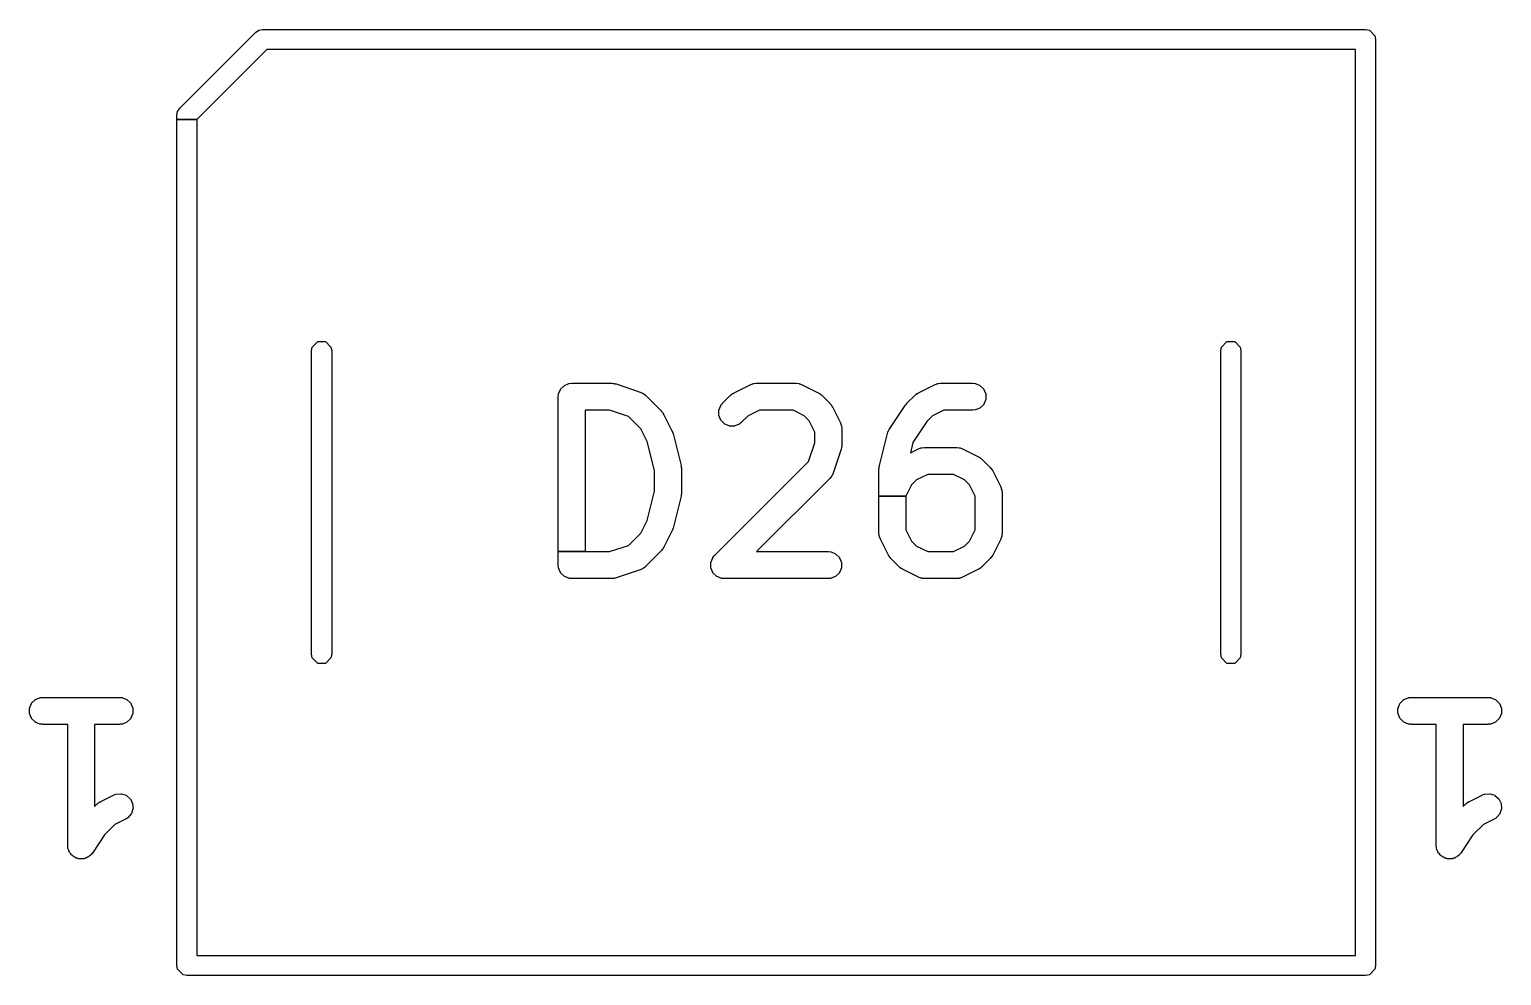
# Model space of a CAD drawing. Header units: millimetres. Extents: x 73 to 173, y -160 to -92.
# Drawn here: x 88.49 to 97.23, y -119.55 to -113.93 of the extents above; entities that cross this region are included whole.
import ezdxf

# ---------------------------------------------------------------- set-up
doc = ezdxf.new("R2010")
doc.units = ezdxf.units.MM
doc.layers.add('F.Silkscreen', color=41, linetype='CONTINUOUS', true_color=0xf2eda1)

msp = doc.modelspace()

# ---------------------------------------------------------------- linework, layer by layer
at = {"layer": 'F.Silkscreen', "linetype": 'CONTINUOUS'}
for p, q in [((89.378574, -114.401574), (89.828574, -113.951574)), ((89.828574, -113.951574), (89.848039, -113.938567)), ((89.848039, -113.938567), (89.871, -113.934)), ((89.871, -113.934), (96.421, -113.934)), ((96.421, -113.934), (96.443961, -113.938567)), ((96.443961, -113.938567), (96.476433, -113.971039)), ((96.476433, -113.971039), (96.481, -113.994)), ((96.481, -113.994), (96.481, -119.494)), ((89.895852, -114.054), (89.481, -114.468852)), ((96.361, -114.054), (89.895852, -114.054)), ((96.361, -119.434), (96.361, -114.054)), ((89.361, -114.444), (89.365567, -114.421039)), ((89.361, -114.468852), (89.361, -114.444)), ((89.365567, -114.421039), (89.378574, -114.401574)), ((89.361, -119.494), (89.361, -114.468852)), ((89.361, -114.468852), (89.481, -114.468852)), ((89.481, -114.468852), (89.361, -114.468852)), ((89.481, -114.468852), (89.481, -119.434)), ((90.161, -115.844), (90.165567, -115.821039)), ((90.161, -117.644), (90.161, -115.844)), ((90.165567, -115.821039), (90.198039, -115.788567)), ((90.198039, -115.788567), (90.243961, -115.788567)), ((90.243961, -115.788567), (90.276433, -115.821039)), ((90.276433, -115.821039), (90.281, -115.844)), ((90.281, -115.844), (90.281, -117.644)), ((95.561, -115.844), (95.565567, -115.821039)), ((95.561, -117.644), (95.561, -115.844)), ((95.565567, -115.821039), (95.598039, -115.788567)), ((95.598039, -115.788567), (95.643961, -115.788567)), ((95.643961, -115.788567), (95.676433, -115.821039)), ((95.676433, -115.821039), (95.681, -115.844)), ((95.681, -115.844), (95.681, -117.644)), ((91.626738, -116.115502), (91.628179, -116.10087)), ((91.628179, -116.10087), (91.628536, -116.099447)), ((91.628536, -116.099447), (91.639735, -116.072411)), ((91.639735, -116.072411), (91.640818, -116.070788)), ((91.640818, -116.070788), (91.66151, -116.050096)), ((91.66151, -116.050096), (91.663133, -116.049013)), ((91.663133, -116.049013), (91.690169, -116.037814)), ((91.690169, -116.037814), (91.691592, -116.037457)), ((91.691592, -116.037457), (91.706224, -116.036016)), ((91.706224, -116.036016), (91.706714, -116.035992)), ((91.706714, -116.035992), (91.944809, -116.035992)), ((91.944809, -116.035992), (91.945299, -116.036016)), ((91.945299, -116.036016), (91.952285, -116.036703)), ((91.952285, -116.036703), (91.953835, -116.036594)), ((91.953835, -116.036594), (91.955297, -116.036705)), ((91.955297, -116.036705), (91.957589, -116.037225)), ((91.957589, -116.037225), (91.959932, -116.037457)), ((91.959932, -116.037457), (91.961354, -116.037813)), ((91.961354, -116.037813), (91.962798, -116.03841)), ((91.962798, -116.03841), (91.969635, -116.039966)), ((91.969635, -116.039966), (91.970107, -116.040098)), ((91.970107, -116.040098), (92.112964, -116.087717)), ((92.112964, -116.087717), (92.113421, -116.087894)), ((92.113421, -116.087894), (92.126846, -116.093888)), ((92.126846, -116.093888), (92.128084, -116.094677)), ((92.128084, -116.094677), (92.129505, -116.09591)), ((92.129505, -116.09591), (92.131248, -116.096632)), ((92.131248, -116.096632), (92.132506, -116.097386)), ((92.132506, -116.097386), (92.143871, -116.106713)), ((92.143871, -116.106713), (92.144235, -116.107042)), ((92.144235, -116.107042), (92.239473, -116.20228)), ((92.602526, -116.154661), (92.650145, -116.107042)), ((92.650145, -116.107042), (92.650509, -116.106713)), ((92.650509, -116.106713), (92.655932, -116.102261)), ((92.655932, -116.102261), (92.656954, -116.101084)), ((92.656954, -116.101084), (92.658066, -116.10013)), ((92.658066, -116.10013), (92.660058, -116.098875)), ((92.660058, -116.098875), (92.661874, -116.097386)), ((92.661874, -116.097386), (92.66313, -116.096633)), ((92.66313, -116.096633), (92.664564, -116.096037)), ((92.664564, -116.096037), (92.67051, -116.092297)), ((92.67051, -116.092297), (92.670937, -116.092057)), ((92.670937, -116.092057), (92.766175, -116.044438)), ((92.766175, -116.044438), (92.766624, -116.04424)), ((92.766624, -116.04424), (92.780355, -116.038985)), ((92.780355, -116.038985), (92.781786, -116.038668)), ((92.781786, -116.038668), (92.783666, -116.038533)), ((92.783666, -116.038533), (92.785408, -116.037813)), ((92.785408, -116.037813), (92.78683, -116.037457)), ((92.78683, -116.037457), (92.801462, -116.036016)), ((92.801462, -116.036016), (92.801952, -116.035992)), ((92.801952, -116.035992), (93.040047, -116.035992)), ((93.040047, -116.035992), (93.040537, -116.036016)), ((93.040537, -116.036016), (93.055169, -116.037457)), ((93.055169, -116.037457), (93.056592, -116.037814)), ((93.056592, -116.037814), (93.058331, -116.038534)), ((93.058331, -116.038534), (93.06021, -116.038668)), ((93.06021, -116.038668), (93.061643, -116.038985)), ((93.061643, -116.038985), (93.075375, -116.04424)), ((93.075375, -116.04424), (93.075824, -116.044438)), ((93.075824, -116.044438), (93.171062, -116.092057)), ((93.171062, -116.092057), (93.171489, -116.092297)), ((93.171489, -116.092297), (93.17743, -116.096035)), ((93.17743, -116.096035), (93.178868, -116.096632)), ((93.178868, -116.096632), (93.180126, -116.097387)), ((93.180126, -116.097387), (93.181936, -116.098873)), ((93.181936, -116.098873), (93.183932, -116.100129)), ((93.183932, -116.100129), (93.185047, -116.101085)), ((93.185047, -116.101085), (93.18607, -116.102265)), ((93.18607, -116.102265), (93.19149, -116.106713)), ((93.19149, -116.106713), (93.191854, -116.107042)), ((93.191854, -116.107042), (93.239473, -116.154661)), ((93.697764, -116.154661), (93.745383, -116.107042)), ((93.745383, -116.107042), (93.745747, -116.106713)), ((93.745747, -116.106713), (93.75117, -116.102261)), ((93.75117, -116.102261), (93.752192, -116.101084)), ((93.752192, -116.101084), (93.753304, -116.10013)), ((93.753304, -116.10013), (93.755296, -116.098875)), ((93.755296, -116.098875), (93.757112, -116.097386)), ((93.757112, -116.097386), (93.758368, -116.096633)), ((93.758368, -116.096633), (93.759802, -116.096037)), ((93.759802, -116.096037), (93.765748, -116.092297)), ((93.765748, -116.092297), (93.766175, -116.092057)), ((93.766175, -116.092057), (93.861413, -116.044438)), ((93.861413, -116.044438), (93.861862, -116.04424)), ((93.861862, -116.04424), (93.875593, -116.038985)), ((93.875593, -116.038985), (93.877024, -116.038668)), ((93.877024, -116.038668), (93.878904, -116.038533)), ((93.878904, -116.038533), (93.880646, -116.037813)), ((93.880646, -116.037813), (93.882068, -116.037457)), ((93.882068, -116.037457), (93.8967, -116.036016)), ((93.8967, -116.036016), (93.89719, -116.035992)), ((93.89719, -116.035992), (94.087666, -116.035992)), ((94.087666, -116.035992), (94.088156, -116.036016)), ((94.088156, -116.036016), (94.102788, -116.037457)), ((94.102788, -116.037457), (94.104211, -116.037814)), ((94.104211, -116.037814), (94.131247, -116.049013)), ((94.131247, -116.049013), (94.13287, -116.050096)), ((94.13287, -116.050096), (94.153562, -116.070788)), ((94.153562, -116.070788), (94.154645, -116.072411)), ((94.154645, -116.072411), (94.165844, -116.099447)), ((94.165844, -116.099447), (94.166225, -116.10136)), ((94.166225, -116.10136), (94.166225, -116.130624)), ((91.626714, -116.115992), (91.626738, -116.115502)), ((91.626714, -117.035992), (91.626714, -116.115992)), ((92.580536, -116.196599), (92.580917, -116.194686)), ((92.580917, -116.194686), (92.592116, -116.167649)), ((92.592116, -116.167649), (92.59287, -116.16639)), ((92.59287, -116.16639), (92.602197, -116.155025)), ((92.602197, -116.155025), (92.602526, -116.154661)), ((93.239473, -116.154661), (93.239802, -116.155025)), ((93.239802, -116.155025), (93.244251, -116.160447)), ((93.244251, -116.160447), (93.24543, -116.161469)), ((93.24543, -116.161469), (93.246386, -116.162584)), ((93.246386, -116.162584), (93.247638, -116.164574)), ((93.247638, -116.164574), (93.249128, -116.166389)), ((93.249128, -116.166389), (93.249883, -116.167648)), ((93.249883, -116.167648), (93.250477, -116.169082)), ((93.250477, -116.169082), (93.254218, -116.175026)), ((93.254218, -116.175026), (93.254458, -116.175453)), ((93.254458, -116.175453), (93.302077, -116.270691)), ((93.592531, -116.30971), (93.687769, -116.166853)), ((93.687769, -116.166853), (93.688007, -116.166526)), ((93.688007, -116.166526), (93.688041, -116.166483)), ((93.688041, -116.166483), (93.688047, -116.166487)), ((93.688047, -116.166487), (93.688108, -116.16639)), ((93.688108, -116.16639), (93.692596, -116.160921)), ((93.692596, -116.160921), (93.697377, -116.155084)), ((93.697377, -116.155084), (93.697462, -116.155004)), ((93.697456, -116.154999), (93.69749, -116.154959)), ((93.697462, -116.155004), (93.697456, -116.154999)), ((93.69749, -116.154959), (93.697764, -116.154661)), ((94.102788, -116.194527), (94.088156, -116.195968)), ((94.104211, -116.19417), (94.102788, -116.194527)), ((94.131247, -116.182971), (94.104211, -116.19417)), ((94.13287, -116.181888), (94.131247, -116.182971)), ((94.153562, -116.161196), (94.13287, -116.181888)), ((94.154645, -116.159573), (94.153562, -116.161196)), ((94.165844, -116.132537), (94.154645, -116.159573)), ((94.166225, -116.130624), (94.165844, -116.132537)), ((91.931829, -116.195992), (91.786714, -116.195992)), ((91.786714, -116.195992), (91.786714, -117.035992)), ((92.044449, -116.233532), (91.931829, -116.195992)), ((92.117156, -116.306239), (92.044449, -116.233532)), ((92.239473, -116.20228), (92.239802, -116.202644)), ((92.239802, -116.202644), (92.244254, -116.208068)), ((92.244254, -116.208068), (92.245431, -116.209089)), ((92.245431, -116.209089), (92.246385, -116.210201)), ((92.246385, -116.210201), (92.247636, -116.212188)), ((92.247636, -116.212188), (92.24913, -116.214009)), ((92.24913, -116.214009), (92.249885, -116.215269)), ((92.249885, -116.215269), (92.250481, -116.216709)), ((92.250481, -116.216709), (92.254217, -116.222644)), ((92.254217, -116.222644), (92.254458, -116.223072)), ((92.254458, -116.223072), (92.302077, -116.31831)), ((92.580536, -116.225861), (92.580536, -116.196599)), ((92.580917, -116.227774), (92.580536, -116.225861)), ((92.592116, -116.254811), (92.580917, -116.227774)), ((92.593199, -116.256434), (92.592116, -116.254811)), ((92.613891, -116.277126), (92.593199, -116.256434)), ((92.615514, -116.278209), (92.613891, -116.277126)), ((92.642551, -116.289408), (92.615514, -116.278209)), ((92.702676, -116.278209), (92.675639, -116.289408)), ((92.703935, -116.277455), (92.702676, -116.278209)), ((92.7153, -116.268128), (92.703935, -116.277455)), ((92.715664, -116.267799), (92.7153, -116.268128)), ((92.754105, -116.229358), (92.715664, -116.267799)), ((92.820837, -116.195992), (92.754105, -116.229358)), ((93.021162, -116.195992), (92.820837, -116.195992)), ((93.087894, -116.229358), (93.021162, -116.195992)), ((93.117157, -116.258621), (93.087894, -116.229358)), ((93.150523, -116.325353), (93.117157, -116.258621)), ((93.302077, -116.270691), (93.302275, -116.27114)), ((93.302275, -116.27114), (93.30753, -116.284871)), ((93.8165, -116.262198), (93.733346, -116.38693)), ((93.84934, -116.229359), (93.8165, -116.262198)), ((93.916075, -116.195992), (93.84934, -116.229359)), ((94.087666, -116.195992), (93.916075, -116.195992)), ((94.088156, -116.195968), (94.087666, -116.195992)), ((92.155039, -116.382005), (92.117156, -116.306239)), ((92.302077, -116.31831), (92.302275, -116.318759)), ((92.302275, -116.318759), (92.302499, -116.319345)), ((92.302499, -116.319345), (92.303046, -116.320369)), ((92.303046, -116.320369), (92.305221, -116.326458)), ((92.305221, -116.326458), (92.30753, -116.33249)), ((92.30753, -116.33249), (92.307781, -116.333623)), ((92.307781, -116.333623), (92.307992, -116.334214)), ((92.307992, -116.334214), (92.308135, -116.334684)), ((92.308135, -116.334684), (92.355754, -116.52516)), ((92.644464, -116.289789), (92.642551, -116.289408)), ((92.673726, -116.289789), (92.644464, -116.289789)), ((92.675639, -116.289408), (92.673726, -116.289789)), ((93.150523, -116.388725), (93.150523, -116.325353)), ((93.30753, -116.284871), (93.307847, -116.286304)), ((93.307847, -116.286304), (93.30798, -116.288183)), ((93.30798, -116.288183), (93.308701, -116.289923)), ((93.308701, -116.289923), (93.309058, -116.291346)), ((93.309058, -116.291346), (93.310499, -116.305978)), ((93.310499, -116.305978), (93.310523, -116.306468)), ((93.310523, -116.306468), (93.310523, -116.401706)), ((93.533864, -116.52516), (93.581483, -116.334684)), ((93.581483, -116.334684), (93.581625, -116.334215)), ((93.581625, -116.334215), (93.58458, -116.325939)), ((93.58458, -116.325939), (93.584869, -116.324486)), ((93.584869, -116.324486), (93.585361, -116.323107)), ((93.585361, -116.323107), (93.586067, -116.321781)), ((93.586067, -116.321781), (93.586573, -116.320367)), ((93.586573, -116.320367), (93.587263, -116.319075)), ((93.587263, -116.319075), (93.588147, -116.317881)), ((93.588147, -116.317881), (93.592279, -116.310132)), ((93.592279, -116.310132), (93.592531, -116.30971)), ((92.198142, -116.554414), (92.155039, -116.382005)), ((93.112982, -116.501345), (93.150523, -116.388725)), ((93.306417, -116.427005), (93.258798, -116.569861)), ((93.30655, -116.426532), (93.306417, -116.427005)), ((93.308104, -116.419692), (93.30655, -116.426532)), ((93.308701, -116.418254), (93.308104, -116.419692)), ((93.309058, -116.416827), (93.308701, -116.418254)), ((93.309288, -116.414483), (93.309058, -116.416827)), ((93.309809, -116.412196), (93.309288, -116.414483)), ((93.309921, -116.410731), (93.309809, -116.412196)), ((93.310499, -116.402196), (93.30981, -116.409181)), ((93.30981, -116.409181), (93.309921, -116.410731)), ((93.310523, -116.401706), (93.310499, -116.402196)), ((93.733346, -116.38693), (93.717668, -116.449643)), ((93.717668, -116.449643), (93.766175, -116.42539)), ((93.766175, -116.42539), (93.766624, -116.425192)), ((93.766624, -116.425192), (93.780355, -116.419937)), ((93.780355, -116.419937), (93.781786, -116.41962)), ((93.781786, -116.41962), (93.783666, -116.419485)), ((93.783666, -116.419485), (93.785408, -116.418765)), ((93.785408, -116.418765), (93.78683, -116.418409)), ((93.78683, -116.418409), (93.801462, -116.416968)), ((93.801462, -116.416968), (93.801952, -116.416944)), ((93.801952, -116.416944), (93.992428, -116.416944)), ((93.992428, -116.416944), (93.992918, -116.416968)), ((93.992918, -116.416968), (94.00755, -116.418409)), ((94.00755, -116.418409), (94.008973, -116.418766)), ((94.008973, -116.418766), (94.010712, -116.419486)), ((94.010712, -116.419486), (94.012591, -116.41962)), ((94.012591, -116.41962), (94.014024, -116.419937)), ((94.014024, -116.419937), (94.027756, -116.425192)), ((94.027756, -116.425192), (94.028205, -116.42539)), ((94.028205, -116.42539), (94.123443, -116.473009)), ((92.355754, -116.52516), (92.355849, -116.525642)), ((92.355849, -116.525642), (92.356133, -116.527565)), ((92.356133, -116.527565), (92.356321, -116.528019)), ((92.356321, -116.528019), (92.356677, -116.529442)), ((92.356677, -116.529442), (92.357207, -116.534833)), ((92.357207, -116.534833), (92.357999, -116.540185)), ((92.357998, -116.541655), (92.357926, -116.542132)), ((92.357926, -116.542132), (92.358118, -116.544072)), ((92.357999, -116.540185), (92.357998, -116.541655)), ((92.358118, -116.544072), (92.358142, -116.544563)), ((92.358142, -116.544563), (92.358142, -116.68742)), ((92.554907, -117.059423), (93.112982, -116.501345)), ((93.531476, -116.544563), (93.5315, -116.544074)), ((93.531476, -116.706305), (93.531476, -116.544563)), ((93.5315, -116.544074), (93.53169, -116.542134)), ((93.531619, -116.540186), (93.532409, -116.534839)), ((93.531619, -116.541651), (93.531619, -116.540186)), ((93.53169, -116.542134), (93.531619, -116.541651)), ((93.532409, -116.534839), (93.532941, -116.529441)), ((93.532941, -116.529441), (93.533295, -116.528023)), ((93.533295, -116.528023), (93.533483, -116.527566)), ((93.533483, -116.527566), (93.533769, -116.52564)), ((93.533769, -116.52564), (93.533864, -116.52516)), ((94.123443, -116.473009), (94.12387, -116.473249)), ((94.12387, -116.473249), (94.129811, -116.476987)), ((94.129811, -116.476987), (94.131249, -116.477584)), ((94.131249, -116.477584), (94.132507, -116.478339)), ((94.132507, -116.478339), (94.134317, -116.479825)), ((94.134317, -116.479825), (94.136313, -116.481081)), ((94.136313, -116.481081), (94.137428, -116.482037)), ((94.137428, -116.482037), (94.138451, -116.483217)), ((94.138451, -116.483217), (94.143871, -116.487665)), ((94.143871, -116.487665), (94.144235, -116.487994)), ((94.144235, -116.487994), (94.191854, -116.535613)), ((94.191854, -116.535613), (94.192183, -116.535977)), ((94.192183, -116.535977), (94.196632, -116.541399)), ((94.196632, -116.541399), (94.197811, -116.542421)), ((94.197811, -116.542421), (94.198767, -116.543536)), ((94.198767, -116.543536), (94.200019, -116.545526)), ((92.198142, -116.677568), (92.198142, -116.554414)), ((93.239473, -116.601132), (92.804614, -117.035992)), ((93.239802, -116.600768), (93.239473, -116.601132)), ((93.24913, -116.589403), (93.239802, -116.600768)), ((93.249885, -116.588143), (93.24913, -116.589403)), ((93.250605, -116.586402), (93.249885, -116.588143)), ((93.251837, -116.584983), (93.250605, -116.586402)), ((93.252627, -116.583744), (93.251837, -116.584983)), ((93.258621, -116.570318), (93.252627, -116.583744)), ((93.258798, -116.569861), (93.258621, -116.570318)), ((93.754105, -116.61031), (93.724842, -116.639573)), ((93.820837, -116.576944), (93.754105, -116.61031)), ((93.973543, -116.576944), (93.820837, -116.576944)), ((94.040275, -116.61031), (93.973543, -116.576944)), ((94.069538, -116.639573), (94.040275, -116.61031)), ((94.200019, -116.545526), (94.201509, -116.547341)), ((94.201509, -116.547341), (94.202264, -116.5486)), ((94.202264, -116.5486), (94.202858, -116.550034)), ((94.202858, -116.550034), (94.206599, -116.555978)), ((94.206599, -116.555978), (94.206839, -116.556405)), ((94.206839, -116.556405), (94.254458, -116.651643)), ((92.155039, -116.849976), (92.198142, -116.677568)), ((92.355754, -116.706823), (92.308135, -116.897299)), ((92.355849, -116.706341), (92.355754, -116.706823)), ((92.356133, -116.704416), (92.355849, -116.706341)), ((92.35632, -116.703966), (92.356133, -116.704416)), ((92.356677, -116.702541), (92.35632, -116.703966)), ((92.357207, -116.697148), (92.356677, -116.702541)), ((92.357999, -116.691798), (92.357207, -116.697148)), ((92.358118, -116.687911), (92.357926, -116.68985)), ((92.357926, -116.68985), (92.357998, -116.690329)), ((92.357998, -116.690329), (92.357999, -116.691798)), ((92.358142, -116.68742), (92.358118, -116.687911)), ((93.531476, -116.925515), (93.531476, -116.706305)), ((93.531476, -116.706305), (93.691476, -116.706305)), ((93.691476, -116.706305), (93.531476, -116.706305)), ((93.724842, -116.639573), (93.691476, -116.706305)), ((93.691476, -116.706305), (93.691476, -116.90663)), ((94.102904, -116.706305), (94.069538, -116.639573)), ((94.102904, -116.906629), (94.102904, -116.706305)), ((94.254458, -116.651643), (94.254656, -116.652092)), ((94.254656, -116.652092), (94.259911, -116.665823)), ((94.259911, -116.665823), (94.260228, -116.667256)), ((94.260228, -116.667256), (94.260361, -116.669135)), ((94.260361, -116.669135), (94.261082, -116.670875)), ((94.261082, -116.670875), (94.261439, -116.672298)), ((94.261439, -116.672298), (94.26288, -116.68693)), ((94.26288, -116.68693), (94.262904, -116.68742)), ((94.262904, -116.68742), (94.262904, -116.925515)), ((92.117156, -116.925743), (92.155039, -116.849976)), ((92.044448, -116.998451), (92.117156, -116.925743)), ((92.302077, -116.913673), (92.254458, -117.008911)), ((92.302275, -116.913222), (92.302077, -116.913673)), ((92.302498, -116.912637), (92.302275, -116.913222)), ((92.303046, -116.911614), (92.302498, -116.912637)), ((92.305216, -116.905538), (92.303046, -116.911614)), ((92.30753, -116.899494), (92.305216, -116.905538)), ((92.30778, -116.898361), (92.30753, -116.899494)), ((92.307992, -116.89777), (92.30778, -116.898361)), ((92.308135, -116.897299), (92.307992, -116.89777)), ((93.5315, -116.926005), (93.531476, -116.925515)), ((93.532941, -116.940637), (93.5315, -116.926005)), ((93.533298, -116.94206), (93.532941, -116.940637)), ((93.534018, -116.943799), (93.533298, -116.94206)), ((93.534152, -116.945678), (93.534018, -116.943799)), ((93.534469, -116.947111), (93.534152, -116.945678)), ((93.539724, -116.960843), (93.534469, -116.947111)), ((93.539922, -116.961292), (93.539724, -116.960843)), ((93.587541, -117.05653), (93.539922, -116.961292)), ((93.691476, -116.90663), (93.724843, -116.973364)), ((93.724843, -116.973364), (93.754103, -117.002625)), ((94.040275, -117.002625), (94.069536, -116.973364)), ((94.069536, -116.973364), (94.102904, -116.906629)), ((94.254458, -116.961292), (94.206839, -117.05653)), ((94.254656, -116.960843), (94.254458, -116.961292)), ((94.259911, -116.947112), (94.254656, -116.960843)), ((94.260228, -116.945679), (94.259911, -116.947112)), ((94.260361, -116.943799), (94.260228, -116.945679)), ((94.261082, -116.942061), (94.260361, -116.943799)), ((94.261439, -116.940637), (94.261082, -116.942061)), ((94.26288, -116.926005), (94.261439, -116.940637)), ((94.262904, -116.925515), (94.26288, -116.926005)), ((91.626714, -117.115992), (91.626714, -117.035992)), ((91.626714, -117.035992), (91.786714, -117.035992)), ((91.786714, -117.035992), (91.626714, -117.035992)), ((91.786714, -117.035992), (91.931829, -117.035992)), ((91.931829, -117.035992), (92.044448, -116.998451)), ((92.239474, -117.029702), (92.144235, -117.124942)), ((92.239803, -117.029338), (92.239474, -117.029702)), ((92.24425, -117.023917), (92.239803, -117.029338)), ((92.245428, -117.022897), (92.24425, -117.023917)), ((92.246386, -117.02178), (92.245428, -117.022897)), ((92.247637, -117.019789), (92.246386, -117.02178)), ((92.249129, -117.017974), (92.247637, -117.019789)), ((92.249885, -117.016712), (92.249129, -117.017974)), ((92.250478, -117.015276), (92.249885, -117.016712)), ((92.254217, -117.009339), (92.250478, -117.015276)), ((92.254458, -117.008911), (92.254217, -117.009339)), ((92.545251, -117.071152), (92.554578, -117.059787)), ((92.554578, -117.059787), (92.554907, -117.059423)), ((92.804614, -117.035992), (93.230523, -117.035992)), ((93.230523, -117.035992), (93.231013, -117.036016)), ((93.231013, -117.036016), (93.245645, -117.037457)), ((93.245645, -117.037457), (93.247068, -117.037814)), ((93.247068, -117.037814), (93.274104, -117.049013)), ((93.274104, -117.049013), (93.275727, -117.050096)), ((93.275727, -117.050096), (93.296419, -117.070788)), ((93.587781, -117.056958), (93.587541, -117.05653)), ((93.591521, -117.062901), (93.587781, -117.056958)), ((93.592115, -117.064333), (93.591521, -117.062901)), ((93.592869, -117.065592), (93.592115, -117.064333)), ((93.594359, -117.067408), (93.592869, -117.065592)), ((93.595614, -117.069401), (93.594359, -117.067408)), ((93.596569, -117.070515), (93.595614, -117.069401)), ((93.754103, -117.002625), (93.820837, -117.035992)), ((93.820837, -117.035992), (93.973543, -117.035992)), ((93.973543, -117.035992), (94.040275, -117.002625)), ((94.198767, -117.069399), (94.197809, -117.070516)), ((94.200018, -117.067408), (94.198767, -117.069399)), ((94.20151, -117.065593), (94.200018, -117.067408)), ((94.202266, -117.064331), (94.20151, -117.065593)), ((94.202859, -117.062895), (94.202266, -117.064331)), ((94.206598, -117.056958), (94.202859, -117.062895)), ((94.206839, -117.05653), (94.206598, -117.056958)), ((91.626738, -117.116482), (91.626714, -117.115992)), ((91.628179, -117.131114), (91.626738, -117.116482)), ((91.628536, -117.132537), (91.628179, -117.131114)), ((91.639735, -117.159573), (91.628536, -117.132537)), ((92.112964, -117.144267), (91.970107, -117.191886)), ((92.113421, -117.14409), (92.112964, -117.144267)), ((92.126846, -117.138096), (92.113421, -117.14409)), ((92.128085, -117.137306), (92.126846, -117.138096)), ((92.129505, -117.136073), (92.128085, -117.137306)), ((92.131246, -117.135353), (92.129505, -117.136073)), ((92.132506, -117.134598), (92.131246, -117.135353)), ((92.143871, -117.125271), (92.132506, -117.134598)), ((92.144235, -117.124942), (92.143871, -117.125271)), ((92.532917, -117.10136), (92.533298, -117.099447)), ((92.532917, -117.130624), (92.532917, -117.10136)), ((92.533298, -117.132537), (92.532917, -117.130624)), ((92.533298, -117.099447), (92.544497, -117.072411)), ((92.544497, -117.159573), (92.533298, -117.132537)), ((92.544497, -117.072411), (92.545251, -117.071152)), ((93.296419, -117.070788), (93.297502, -117.072411)), ((93.297502, -117.072411), (93.308701, -117.099447)), ((93.308701, -117.132537), (93.297502, -117.159573)), ((93.308701, -117.099447), (93.309082, -117.10136)), ((93.309082, -117.130624), (93.308701, -117.132537)), ((93.309082, -117.10136), (93.309082, -117.130624)), ((93.597749, -117.071538), (93.596569, -117.070515)), ((93.602196, -117.076957), (93.597749, -117.071538)), ((93.602525, -117.07732), (93.602196, -117.076957)), ((93.650144, -117.12494), (93.602525, -117.07732)), ((93.650508, -117.12527), (93.650144, -117.12494)), ((93.65593, -117.129719), (93.650508, -117.12527)), ((93.656953, -117.130899), (93.65593, -117.129719)), ((93.658066, -117.131854), (93.656953, -117.130899)), ((93.660058, -117.133108), (93.658066, -117.131854)), ((93.661874, -117.134598), (93.660058, -117.133108)), ((93.663132, -117.135352), (93.661874, -117.134598)), ((93.664566, -117.135946), (93.663132, -117.135352)), ((93.67051, -117.139687), (93.664566, -117.135946)), ((93.670937, -117.139927), (93.67051, -117.139687)), ((93.766175, -117.187546), (93.670937, -117.139927)), ((94.123443, -117.139927), (94.028205, -117.187546)), ((94.123871, -117.139686), (94.123443, -117.139927)), ((94.129807, -117.135948), (94.123871, -117.139686)), ((94.131247, -117.135353), (94.129807, -117.135948)), ((94.132507, -117.134597), (94.131247, -117.135353)), ((94.134317, -117.13311), (94.132507, -117.134597)), ((94.136313, -117.131855), (94.134317, -117.13311)), ((94.137428, -117.130898), (94.136313, -117.131855)), ((94.138449, -117.129719), (94.137428, -117.130898)), ((94.143872, -117.12527), (94.138449, -117.129719)), ((94.144236, -117.12494), (94.143872, -117.12527)), ((94.191854, -117.077321), (94.144236, -117.12494)), ((94.192183, -117.076958), (94.191854, -117.077321)), ((94.196631, -117.071536), (94.192183, -117.076958)), ((94.197809, -117.070516), (94.196631, -117.071536)), ((91.640818, -117.161196), (91.639735, -117.159573)), ((91.66151, -117.181888), (91.640818, -117.161196)), ((91.663133, -117.182971), (91.66151, -117.181888)), ((91.690169, -117.19417), (91.663133, -117.182971)), ((91.691592, -117.194527), (91.690169, -117.19417)), ((91.706224, -117.195968), (91.691592, -117.194527)), ((91.706714, -117.195992), (91.706224, -117.195968)), ((91.944809, -117.195992), (91.706714, -117.195992)), ((91.9453, -117.195968), (91.944809, -117.195992)), ((91.952284, -117.195279), (91.9453, -117.195968)), ((91.953833, -117.19539), (91.952284, -117.195279)), ((91.955298, -117.195278), (91.953833, -117.19539)), ((91.957585, -117.194757), (91.955298, -117.195278)), ((91.95993, -117.194527), (91.957585, -117.194757)), ((91.961356, -117.19417), (91.95993, -117.194527)), ((91.962794, -117.193573), (91.961356, -117.19417)), ((91.969634, -117.192019), (91.962794, -117.193573)), ((91.970107, -117.191886), (91.969634, -117.192019)), ((92.54558, -117.161196), (92.544497, -117.159573)), ((92.566272, -117.181888), (92.54558, -117.161196)), ((92.567895, -117.182971), (92.566272, -117.181888)), ((92.594931, -117.19417), (92.567895, -117.182971)), ((92.596354, -117.194527), (92.594931, -117.19417)), ((92.610986, -117.195968), (92.596354, -117.194527)), ((92.611476, -117.195992), (92.610986, -117.195968)), ((93.230523, -117.195992), (92.611476, -117.195992)), ((93.231013, -117.195968), (93.230523, -117.195992)), ((93.245645, -117.194527), (93.231013, -117.195968)), ((93.247068, -117.19417), (93.245645, -117.194527)), ((93.274104, -117.182971), (93.247068, -117.19417)), ((93.275727, -117.181888), (93.274104, -117.182971)), ((93.296419, -117.161196), (93.275727, -117.181888)), ((93.297502, -117.159573), (93.296419, -117.161196)), ((93.766624, -117.187744), (93.766175, -117.187546)), ((93.780355, -117.192999), (93.766624, -117.187744)), ((93.781788, -117.193316), (93.780355, -117.192999)), ((93.783667, -117.193449), (93.781788, -117.193316)), ((93.785407, -117.19417), (93.783667, -117.193449)), ((93.78683, -117.194527), (93.785407, -117.19417)), ((93.801462, -117.195968), (93.78683, -117.194527)), ((93.801952, -117.195992), (93.801462, -117.195968)), ((93.992428, -117.195992), (93.801952, -117.195992)), ((93.992918, -117.195968), (93.992428, -117.195992)), ((94.00755, -117.194527), (93.992918, -117.195968)), ((94.008975, -117.19417), (94.00755, -117.194527)), ((94.010712, -117.193449), (94.008975, -117.19417)), ((94.01259, -117.193317), (94.010712, -117.193449)), ((94.014024, -117.192999), (94.01259, -117.193317)), ((94.027756, -117.187744), (94.014024, -117.192999)), ((94.028205, -117.187546), (94.027756, -117.187744)), ((90.165567, -117.666961), (90.161, -117.644)), ((90.198039, -117.699433), (90.165567, -117.666961)), ((90.276433, -117.666961), (90.243961, -117.699433)), ((90.281, -117.644), (90.276433, -117.666961)), ((95.565567, -117.666961), (95.561, -117.644)), ((95.598039, -117.699433), (95.565567, -117.666961)), ((95.676433, -117.666961), (95.643961, -117.699433)), ((95.681, -117.644), (95.676433, -117.666961)), ((90.243961, -117.699433), (90.198039, -117.699433)), ((95.643961, -117.699433), (95.598039, -117.699433)), ((88.48625, -117.965159), (88.497449, -117.938123)), ((88.497449, -117.938123), (88.498532, -117.9365)), ((88.498532, -117.9365), (88.519224, -117.915808)), ((88.519224, -117.915808), (88.520847, -117.914725)), ((88.520847, -117.914725), (88.547883, -117.903526)), ((88.547883, -117.903526), (88.549306, -117.903169)), ((88.549306, -117.903169), (88.563938, -117.901728)), ((88.563938, -117.901728), (88.564428, -117.901704)), ((88.564428, -117.901704), (89.021571, -117.901704)), ((89.021571, -117.901704), (89.022061, -117.901728)), ((89.022061, -117.901728), (89.036693, -117.903169)), ((89.036693, -117.903169), (89.038116, -117.903526)), ((89.038116, -117.903526), (89.065152, -117.914725)), ((89.065152, -117.914725), (89.066775, -117.915808)), ((89.066775, -117.915808), (89.087467, -117.9365)), ((89.087467, -117.9365), (89.08855, -117.938123)), ((89.08855, -117.938123), (89.099749, -117.965159)), ((96.61425, -117.965159), (96.625449, -117.938123)), ((96.625449, -117.938123), (96.626532, -117.9365)), ((96.626532, -117.9365), (96.647224, -117.915808)), ((96.647224, -117.915808), (96.648847, -117.914725)), ((96.648847, -117.914725), (96.675883, -117.903526)), ((96.675883, -117.903526), (96.677306, -117.903169)), ((96.677306, -117.903169), (96.691938, -117.901728)), ((96.691938, -117.901728), (96.692428, -117.901704)), ((96.692428, -117.901704), (97.149571, -117.901704)), ((97.149571, -117.901704), (97.150061, -117.901728)), ((97.150061, -117.901728), (97.164693, -117.903169)), ((97.164693, -117.903169), (97.166116, -117.903526)), ((97.166116, -117.903526), (97.193152, -117.914725)), ((97.193152, -117.914725), (97.194775, -117.915808)), ((97.194775, -117.915808), (97.215467, -117.9365)), ((97.215467, -117.9365), (97.21655, -117.938123)), ((97.21655, -117.938123), (97.227749, -117.965159)), ((88.485869, -117.967072), (88.48625, -117.965159)), ((88.485869, -117.996336), (88.485869, -117.967072)), ((88.48625, -117.998249), (88.485869, -117.996336)), ((88.497449, -118.025285), (88.48625, -117.998249)), ((88.498532, -118.026908), (88.497449, -118.025285)), ((88.519224, -118.0476), (88.498532, -118.026908)), ((89.087467, -118.026908), (89.066775, -118.0476)), ((89.08855, -118.025285), (89.087467, -118.026908)), ((89.099749, -117.998249), (89.08855, -118.025285)), ((89.099749, -117.965159), (89.10013, -117.967072)), ((89.10013, -117.996336), (89.099749, -117.998249)), ((89.10013, -117.967072), (89.10013, -117.996336)), ((96.613869, -117.967072), (96.61425, -117.965159)), ((96.613869, -117.996336), (96.613869, -117.967072)), ((96.61425, -117.998249), (96.613869, -117.996336)), ((96.625449, -118.025285), (96.61425, -117.998249)), ((96.626532, -118.026908), (96.625449, -118.025285)), ((96.647224, -118.0476), (96.626532, -118.026908)), ((97.215467, -118.026908), (97.194775, -118.0476)), ((97.21655, -118.025285), (97.215467, -118.026908)), ((97.227749, -117.998249), (97.21655, -118.025285)), ((97.227749, -117.965159), (97.22813, -117.967072)), ((97.22813, -117.996336), (97.227749, -117.998249)), ((97.22813, -117.967072), (97.22813, -117.996336)), ((88.520847, -118.048683), (88.519224, -118.0476)), ((88.547883, -118.059882), (88.520847, -118.048683)), ((88.549306, -118.060239), (88.547883, -118.059882)), ((88.563938, -118.06168), (88.549306, -118.060239)), ((88.564428, -118.061704), (88.563938, -118.06168)), ((88.712999, -118.061704), (88.564428, -118.061704)), ((88.712999, -118.781704), (88.712999, -118.061704)), ((89.021571, -118.061704), (88.872999, -118.061704)), ((88.872999, -118.061704), (88.872999, -118.550471)), ((89.022061, -118.06168), (89.021571, -118.061704)), ((89.036693, -118.060239), (89.022061, -118.06168)), ((89.038116, -118.059882), (89.036693, -118.060239)), ((89.065152, -118.048683), (89.038116, -118.059882)), ((89.066775, -118.0476), (89.065152, -118.048683)), ((96.648847, -118.048683), (96.647224, -118.0476)), ((96.675883, -118.059882), (96.648847, -118.048683)), ((96.677306, -118.060239), (96.675883, -118.059882)), ((96.691938, -118.06168), (96.677306, -118.060239)), ((96.692428, -118.061704), (96.691938, -118.06168)), ((96.840999, -118.061704), (96.692428, -118.061704)), ((96.840999, -118.781704), (96.840999, -118.061704)), ((97.149571, -118.061704), (97.000999, -118.061704)), ((97.000999, -118.061704), (97.000999, -118.550471)), ((97.150061, -118.06168), (97.149571, -118.061704)), ((97.164693, -118.060239), (97.150061, -118.06168)), ((97.166116, -118.059882), (97.164693, -118.060239)), ((97.193152, -118.048683), (97.166116, -118.059882)), ((97.194775, -118.0476), (97.193152, -118.048683)), ((88.872999, -118.550471), (88.888811, -118.534659)), ((88.888811, -118.534659), (88.889175, -118.53433)), ((88.889175, -118.53433), (88.894598, -118.529878)), ((88.894598, -118.529878), (88.89562, -118.528701)), ((88.89562, -118.528701), (88.896732, -118.527747)), ((88.896732, -118.527747), (88.898724, -118.526492)), ((88.898724, -118.526492), (88.90054, -118.525003)), ((88.90054, -118.525003), (88.901796, -118.52425)), ((88.901796, -118.52425), (88.90323, -118.523654)), ((88.90323, -118.523654), (88.909176, -118.519914)), ((88.909176, -118.519914), (88.909603, -118.519674)), ((88.909603, -118.519674), (88.985794, -118.481579)), ((88.985794, -118.481579), (88.986243, -118.481381)), ((88.986243, -118.481381), (88.999975, -118.476126)), ((88.999975, -118.476126), (89.001408, -118.475809)), ((89.001408, -118.475809), (89.030598, -118.473735)), ((89.030598, -118.473735), (89.032533, -118.473979)), ((89.032533, -118.473979), (89.060294, -118.483233)), ((89.060294, -118.483233), (89.061989, -118.484199)), ((89.061989, -118.484199), (89.084097, -118.503372)), ((89.084097, -118.503372), (89.085293, -118.504913)), ((89.085293, -118.504913), (89.09838, -118.531088)), ((89.09838, -118.531088), (89.098895, -118.53297)), ((89.098895, -118.53297), (89.100969, -118.56216)), ((97.000999, -118.550471), (97.016811, -118.534659)), ((97.016811, -118.534659), (97.017175, -118.53433)), ((97.017175, -118.53433), (97.022598, -118.529878)), ((97.022598, -118.529878), (97.02362, -118.528701)), ((97.02362, -118.528701), (97.024732, -118.527747)), ((97.024732, -118.527747), (97.026724, -118.526492)), ((97.026724, -118.526492), (97.02854, -118.525003)), ((97.02854, -118.525003), (97.029796, -118.52425)), ((97.029796, -118.52425), (97.03123, -118.523654)), ((97.03123, -118.523654), (97.037176, -118.519914)), ((97.037176, -118.519914), (97.037603, -118.519674)), ((97.037603, -118.519674), (97.113794, -118.481579)), ((97.113794, -118.481579), (97.114243, -118.481381)), ((97.114243, -118.481381), (97.127975, -118.476126)), ((97.127975, -118.476126), (97.129408, -118.475809)), ((97.129408, -118.475809), (97.158598, -118.473735)), ((97.158598, -118.473735), (97.160533, -118.473979)), ((97.160533, -118.473979), (97.188294, -118.483233)), ((97.188294, -118.483233), (97.189989, -118.484199)), ((97.189989, -118.484199), (97.212097, -118.503372)), ((97.212097, -118.503372), (97.213293, -118.504913)), ((97.213293, -118.504913), (97.22638, -118.531088)), ((97.22638, -118.531088), (97.226895, -118.53297)), ((97.226895, -118.53297), (97.228969, -118.56216)), ((89.057348, -118.624687), (88.99277, -118.656975)), ((89.057775, -118.624447), (89.057348, -118.624687)), ((89.070218, -118.616615), (89.057775, -118.624447)), ((89.071332, -118.615659), (89.070218, -118.616615)), ((89.090505, -118.593551), (89.071332, -118.615659)), ((89.091471, -118.591856), (89.090505, -118.593551)), ((89.100725, -118.564095), (89.091471, -118.591856)), ((89.100969, -118.56216), (89.100725, -118.564095)), ((97.185348, -118.624687), (97.12077, -118.656975)), ((97.185775, -118.624447), (97.185348, -118.624687)), ((97.198218, -118.616615), (97.185775, -118.624447)), ((97.199332, -118.615659), (97.198218, -118.616615)), ((97.218505, -118.593551), (97.199332, -118.615659)), ((97.219471, -118.591856), (97.218505, -118.593551)), ((97.228725, -118.564095), (97.219471, -118.591856)), ((97.228969, -118.56216), (97.228725, -118.564095)), ((88.931356, -118.718388), (88.859563, -118.82608)), ((88.99277, -118.656975), (88.931356, -118.718388)), ((97.059356, -118.718388), (96.987563, -118.82608)), ((97.12077, -118.656975), (97.059356, -118.718388)), ((88.713022, -118.782183), (88.712999, -118.781704)), ((88.713027, -118.782235), (88.713022, -118.782183)), ((88.713094, -118.782228), (88.713027, -118.782235)), ((88.713038, -118.782347), (88.713094, -118.782341)), ((88.714464, -118.796826), (88.713038, -118.782347)), ((88.713094, -118.782341), (88.713094, -118.782228)), ((88.71482, -118.798249), (88.714464, -118.796826)), ((88.717474, -118.804658), (88.71482, -118.798249)), ((88.718835, -118.811458), (88.717474, -118.804658)), ((88.719583, -118.813259), (88.718835, -118.811458)), ((88.723397, -118.818955), (88.719583, -118.813259)), ((96.841022, -118.782183), (96.840999, -118.781704)), ((96.841027, -118.782235), (96.841022, -118.782183)), ((96.841094, -118.782228), (96.841027, -118.782235)), ((96.841038, -118.782347), (96.841094, -118.782341)), ((96.842464, -118.796826), (96.841038, -118.782347)), ((96.841094, -118.782341), (96.841094, -118.782228)), ((96.84282, -118.798249), (96.842464, -118.796826)), ((96.845474, -118.804658), (96.84282, -118.798249)), ((96.846835, -118.811458), (96.845474, -118.804658)), ((96.847583, -118.813259), (96.846835, -118.811458)), ((96.851397, -118.818955), (96.847583, -118.813259)), ((88.72602, -118.825286), (88.723397, -118.818955)), ((88.727103, -118.826908), (88.72602, -118.825286)), ((88.73201, -118.831815), (88.727103, -118.826908)), ((88.735867, -118.837574), (88.73201, -118.831815)), ((88.737247, -118.838952), (88.735867, -118.837574)), ((88.742947, -118.842752), (88.737247, -118.838952)), ((88.747795, -118.8476), (88.742947, -118.842752)), ((88.749418, -118.848684), (88.747795, -118.8476)), ((88.755826, -118.851337), (88.749418, -118.848684)), ((88.761596, -118.855185), (88.755826, -118.851337)), ((88.7634, -118.85593), (88.761596, -118.855185)), ((88.770124, -118.85726), (88.7634, -118.85593)), ((88.776454, -118.859882), (88.770124, -118.85726)), ((88.778367, -118.860263), (88.776454, -118.859882)), ((88.785303, -118.860263), (88.778367, -118.860263)), ((88.792107, -118.861609), (88.785303, -118.860263)), ((88.794058, -118.861607), (88.792107, -118.861609)), ((88.800778, -118.860263), (88.794058, -118.861607)), ((88.807631, -118.860263), (88.800778, -118.860263)), ((88.809545, -118.859882), (88.807631, -118.860263)), ((88.815951, -118.857227), (88.809545, -118.859882)), ((88.822752, -118.855868), (88.815951, -118.857227)), ((88.824554, -118.855119), (88.822752, -118.855868)), ((88.830243, -118.851308), (88.824554, -118.855119)), ((88.83658, -118.848684), (88.830243, -118.851308)), ((88.838203, -118.847599), (88.83658, -118.848684)), ((88.843104, -118.842696), (88.838203, -118.847599)), ((88.848869, -118.838837), (88.843104, -118.842696)), ((88.849955, -118.83785), (88.848869, -118.838837)), ((88.859175, -118.826591), (88.849955, -118.83785)), ((88.85915, -118.826501), (88.859121, -118.826546)), ((88.859121, -118.826546), (88.859175, -118.826591)), ((88.859209, -118.82655), (88.85915, -118.826501)), ((88.859244, -118.826508), (88.859209, -118.82655)), ((88.859563, -118.82608), (88.859244, -118.826508)), ((96.85402, -118.825286), (96.851397, -118.818955)), ((96.855103, -118.826908), (96.85402, -118.825286)), ((96.86001, -118.831815), (96.855103, -118.826908)), ((96.863867, -118.837574), (96.86001, -118.831815)), ((96.865247, -118.838952), (96.863867, -118.837574)), ((96.870947, -118.842752), (96.865247, -118.838952)), ((96.875795, -118.8476), (96.870947, -118.842752)), ((96.877418, -118.848684), (96.875795, -118.8476)), ((96.883826, -118.851337), (96.877418, -118.848684)), ((96.889596, -118.855185), (96.883826, -118.851337)), ((96.8914, -118.85593), (96.889596, -118.855185)), ((96.898124, -118.85726), (96.8914, -118.85593)), ((96.904454, -118.859882), (96.898124, -118.85726)), ((96.906367, -118.860263), (96.904454, -118.859882)), ((96.913303, -118.860263), (96.906367, -118.860263)), ((96.920107, -118.861609), (96.913303, -118.860263)), ((96.922058, -118.861607), (96.920107, -118.861609)), ((96.928778, -118.860263), (96.922058, -118.861607)), ((96.935631, -118.860263), (96.928778, -118.860263)), ((96.937545, -118.859882), (96.935631, -118.860263)), ((96.943951, -118.857227), (96.937545, -118.859882)), ((96.950752, -118.855868), (96.943951, -118.857227)), ((96.952554, -118.855119), (96.950752, -118.855868)), ((96.958243, -118.851308), (96.952554, -118.855119)), ((96.96458, -118.848684), (96.958243, -118.851308)), ((96.966203, -118.847599), (96.96458, -118.848684)), ((96.971104, -118.842696), (96.966203, -118.847599)), ((96.976869, -118.838837), (96.971104, -118.842696)), ((96.977955, -118.83785), (96.976869, -118.838837)), ((96.987175, -118.826591), (96.977955, -118.83785)), ((96.98715, -118.826501), (96.987121, -118.826546)), ((96.987121, -118.826546), (96.987175, -118.826591)), ((96.987209, -118.82655), (96.98715, -118.826501)), ((96.987244, -118.826508), (96.987209, -118.82655)), ((96.987563, -118.82608), (96.987244, -118.826508)), ((89.365567, -119.516961), (89.361, -119.494)), ((89.398039, -119.549433), (89.365567, -119.516961)), ((89.481, -119.434), (96.361, -119.434)), ((96.476433, -119.516961), (96.443961, -119.549433)), ((96.481, -119.494), (96.476433, -119.516961)), ((89.421, -119.554), (89.398039, -119.549433)), ((96.421, -119.554), (89.421, -119.554)), ((96.443961, -119.549433), (96.421, -119.554))]:
    msp.add_line(p, q, dxfattribs=at)

doc.saveas('drawing.dxf')
